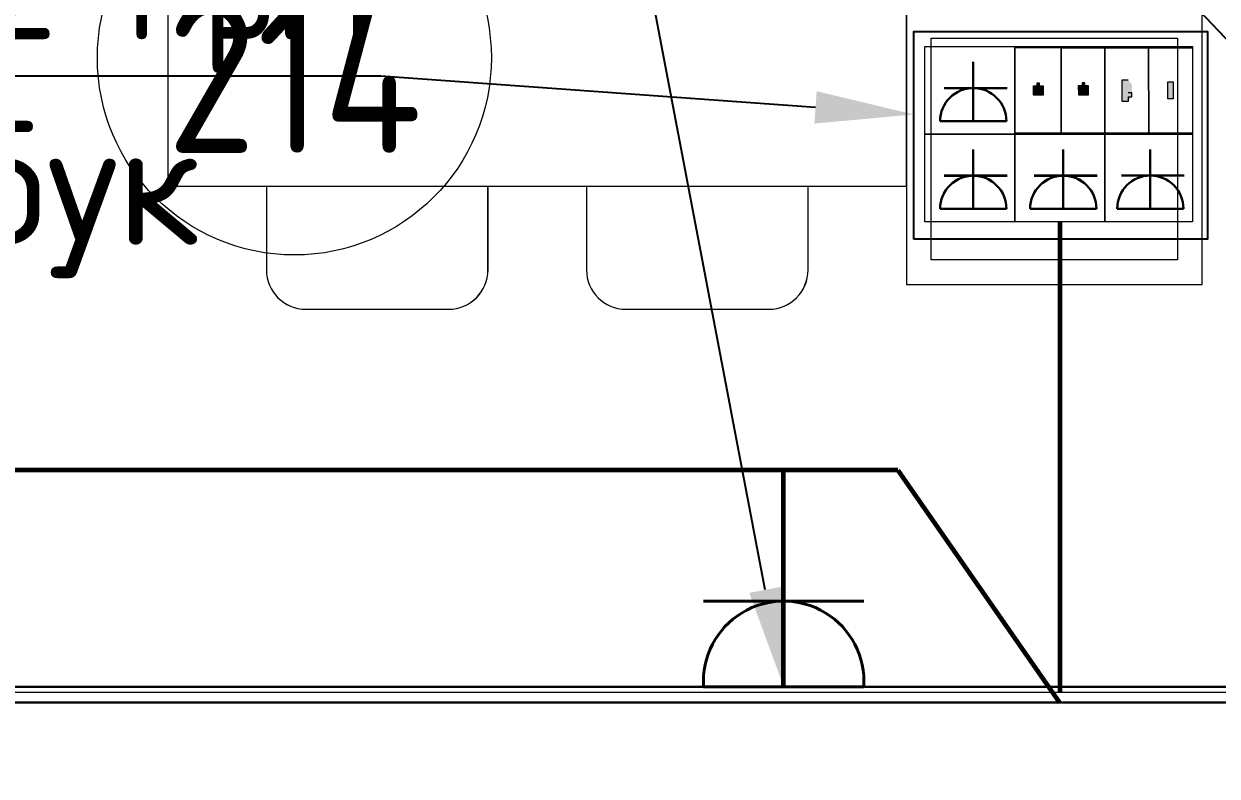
# Model space of a CAD drawing. Header units: millimetres. Extents: x -32 to 417638015, y -35 to 175284279.
# Drawn here: x 416937181 to 416939604, y 175240320 to 175241846 of the extents above; entities that cross this region are included whole.
import ezdxf
from ezdxf import colors
from ezdxf.entities.mleader import LeaderData, LeaderLine
from ezdxf.math import Vec2, Vec3

# ---------------------------------------------------------------- set-up
doc = ezdxf.new("R2010")
doc.units = ezdxf.units.MM
for name, color, linetype, lineweight in [('_ЭМ_В полу', 26, 'Кабель в трубе', 60), ('_ЭМ_гофра', 5, 'Continuous', 60), ('_ЭМ_ТХобщее_слой', 7, 'Continuous', 30), ('Аннотация', 7, 'Continuous', 18), ('Стены несущие', 7, 'Continuous', 30), ('Стены отделка', 7, 'Continuous', 30), ('Стены штриховка', 7, 'Continuous', 9), ('ТХ', 5, 'Continuous', 0), ('ШТРИХОВКА', 252, 'Continuous', 15), ('Электро', 250, 'Continuous', 25), ('ЭМ', 5, 'Continuous', 40), ('ЭОМ_Кабель для СУП', 150, 'Continuous', 9)]:
    doc.layers.add(name, color=color, linetype=linetype, lineweight=lineweight)
for name, color, linetype in [('_ЭМ_Надписи', 7, 'Continuous'), ('PDF _СС_розетки', 7, 'Continuous'), ('ВНУТРЯНКА', 1, 'Continuous'), ('ЭОМ_Лотки рабочие', 5, 'Continuous')]:
    doc.layers.add(name, color=color, linetype=linetype)
doc.layers.add('PDF _ЭОМ _розетки', color=7, linetype='Continuous', true_color=0xeb0000)
doc.layers.add('Линии', color=7, linetype='Continuous', lineweight=9, true_color=0x00a600)
doc.styles.add('ELine', font='txt.shx')
doc.styles.add('GOST Common', font='GOST_Common.ttf', dxfattribs={"width": 0.9, "height": 350})
doc.styles.add('ЭОМ', font='isocpeur.ttf', dxfattribs={"width": 0.85, "height": 250})
doc.linetypes.add('TRAY', pattern='A,12.119257,["_",ELine,S=4.5,R=90,X=0,Y=-1.555839],0.750382,["_",ELine,S=4.5,R=0,X=0,Y=-0.805849],1.314849,["_",ELine,S=4.5,R=0,X=0,Y=-0.805849],2.250029,["_",ELine,S=4.5,R=90,X=0,Y=-1.555839],13.565483', length=30)
doc.linetypes.add('Кабель в трубе', pattern='A,8,[133,ltypeshp.shx,S=1,R=0,X=10,Y=1.3],-3,[130,ltypeshp.shx,S=1.5,R=-45,X=-1.5,Y=0],8', length=19)

# ---------------------------------------------------------------- blocks, each defined once
blk = doc.blocks.new('Тх 2 этаж')
at = {"layer": 'ТХ', "color": 252, "true_color": 0x939598}
for points in [[(59523.2, 8830.7), (59523.2, 7630.7), (60123.2, 7630.7), (60123.2, 8830.7)], [(59523.2, 8830.7), (59523.2, 7630.7), (60123.2, 7630.7), (60123.2, 8830.7)], [(59523.2, 8630.7), (58023.2, 8630.7), (58023.2, 7830.7), (59523.2, 7830.7)], [(59523.2, 8630.7), (58023.2, 8630.7), (58023.2, 7830.7), (59523.2, 7830.7)], [(60073.2, 8130.7), (60073.2, 7680.7), (59573.2, 7680.7), (59573.2, 8130.7)], [(60073.2, 8130.7), (60073.2, 7680.7), (59573.2, 7680.7), (59573.2, 8130.7)]]:
    blk.add_lwpolyline(points, close=True, dxfattribs=at)
for points in [[(58223.2, 7830.7), (58223.2, 7660.7)], [(58223.2, 7830.7), (58223.2, 7660.7)], [(58673.2, 7660.7), (58673.2, 7830.7)], [(58673.2, 7660.7), (58673.2, 7830.7)], [(58873.2, 7830.7), (58873.2, 7660.7)], [(58873.2, 7830.7), (58873.2, 7660.7)], [(59323.2, 7660.7), (59323.2, 7830.7)], [(59323.2, 7660.7), (59323.2, 7830.7)], [(58303.2, 7580.7), (58593.2, 7580.7)], [(58303.2, 7580.7), (58593.2, 7580.7)], [(58953.2, 7580.7), (59243.2, 7580.7)], [(58953.2, 7580.7), (59243.2, 7580.7)]]:
    blk.add_lwpolyline(points, dxfattribs=at)
for centre, start, end in [((58303.2, 7660.7), 180, 270), ((58303.2, 7660.7), 180, 270), ((58593.2, 7660.7), 270, 0), ((58593.2, 7660.7), 270, 0), ((58953.2, 7660.7), 180, 270), ((58953.2, 7660.7), 180, 270), ((59243.2, 7660.7), 270, 0), ((59243.2, 7660.7), 270, 0)]:
    blk.add_arc(centre, 80, start, end, dxfattribs=at)
blk = doc.blocks.new('План 2 этажа')
at = {"layer": 'Линии', "color": 8}
blk.add_circle((52590.547, 10416.076), 400, dxfattribs=at)
at = {"layer": 'Стены несущие', "color": 8}
blk.add_line((55780.895, 9108.128), (49416.696, 9108.128), dxfattribs=at)
at = {"layer": 'Стены отделка', "color": 8, "lineweight": 9}
for p, q in [((55529.101, 9140.128), (49833.357, 9140.128)), ((55751.44, 9128.128), (49801.357, 9128.128))]:
    blk.add_line(p, q, dxfattribs=at)
at = {"layer": 'Стены штриховка', "color": 8}
blk.add_line((55531.117, 9138.128), (49831.357, 9138.128), dxfattribs=at)
at = {"layer": 'ЭОМ_Лотки рабочие'}
blk.add_blockref('Тх 2 этаж', (-5689.424, 2325.176), dxfattribs=at)
at = {"layer": 'Аннотация', "color": 8, "lineweight": 9, "insert": (52590.547, 10379.128), "char_height": 312.5, "width": 520.21112, "attachment_point": 5, "line_spacing_factor": 1.022766, "style": 'GOST Common'}
blk.add_mtext('214', dxfattribs=at)
blk = doc.blocks.new('_ЭМ_ТХ2_2ЭТАЖнов')
at = {"layer": 'ТХ', "color": 252, "true_color": 0x939598}
for points in [[(59647.8, 10822.2), (59647.8, 9622.2), (60247.8, 9622.2), (60247.8, 10822.2)], [(59647.8, 10822.2), (59647.8, 9622.2), (60247.8, 9622.2), (60247.8, 10822.2)], [(59647.8, 10622.2), (58147.8, 10622.2), (58147.8, 9822.2), (59647.8, 9822.2)], [(59647.8, 10622.2), (58147.8, 10622.2), (58147.8, 9822.2), (59647.8, 9822.2)], [(60197.8, 10122.2), (60197.8, 9672.2), (59697.8, 9672.2), (59697.8, 10122.2)], [(60197.8, 10122.2), (60197.8, 9672.2), (59697.8, 9672.2), (59697.8, 10122.2)]]:
    blk.add_lwpolyline(points, close=True, dxfattribs=at)
for points in [[(58347.8, 9822.2), (58347.8, 9652.2)], [(58347.8, 9822.2), (58347.8, 9652.2)], [(58797.8, 9652.2), (58797.8, 9822.2)], [(58797.8, 9652.2), (58797.8, 9822.2)], [(58997.8, 9822.2), (58997.8, 9652.2)], [(58997.8, 9822.2), (58997.8, 9652.2)], [(59447.8, 9652.2), (59447.8, 9822.2)], [(59447.8, 9652.2), (59447.8, 9822.2)], [(58427.8, 9572.2), (58717.8, 9572.2)], [(58427.8, 9572.2), (58717.8, 9572.2)], [(59077.8, 9572.2), (59367.8, 9572.2)], [(59077.8, 9572.2), (59367.8, 9572.2)]]:
    blk.add_lwpolyline(points, dxfattribs=at)
for centre, start, end in [((58427.8, 9652.2), 180, 270), ((58427.8, 9652.2), 180, 270), ((58717.8, 9652.2), 270, 0), ((58717.8, 9652.2), 270, 0), ((59077.8, 9652.2), 180, 270), ((59077.8, 9652.2), 180, 270), ((59367.8, 9652.2), 270, 0), ((59367.8, 9652.2), 270, 0)]:
    blk.add_arc(centre, 80, start, end, dxfattribs=at)
blk = doc.blocks.new('розетк для люка')
at = {"layer": 'ВНУТРЯНКА', "color": 5, "lineweight": 30, "ltscale": 100, "transparency": 33554687}
blk.add_line((-67.1, -58.8), (-67.1, 69), dxfattribs=at)
at = {"layer": 'Электро', "color": 5, "lineweight": 30, "transparency": 33554687}
for p, q in [((0, 67.3), (0, -67.3)), ((0, 0), (-120.1, 0))]:
    blk.add_line(p, q, dxfattribs=at)
blk.add_ellipse((0.1, 0), major_axis=(47.6, 47.6), ratio=1, start_param=0.787621, end_param=3.924768, dxfattribs=at)
blk = doc.blocks.new('Люк на 6 мест')
h = blk.add_hatch(color=256)
h.dxf.hatch_style = 1
h.paths.add_polyline_path([(-284.6, 515.7), (-284.6, 526.8), (-319.2, 527), (-319.2, 515.9)])
h = blk.add_hatch(color=256)
h.dxf.hatch_style = 1
h.paths.add_polyline_path([(-323.7, 435.1), (-323.7, 435.1), (-313, 442.8), (-289.1, 442.7), (-279.4, 435), (-279.4, 435), (-279.3, 422.8), (-323.6, 422.8)])
h = blk.add_hatch(color=256)
h.dxf.hatch_style = 1
h.paths.add_polyline_path([(-311.7, 334.8), (-311.7, 341.7), (-317.2, 341.7), (-317.3, 347.2), (-311.8, 347.2), (-311.8, 354.1), (-292.5, 354.1), (-292.5, 334.9)])
h = blk.add_hatch(color=256)
h.dxf.hatch_style = 1
h.paths.add_polyline_path([(-311.3, 243.2), (-311.3, 250.1), (-316.8, 250.1), (-316.8, 255.6), (-311.3, 255.6), (-311.3, 262.4), (-292, 262.5), (-292, 243.2)])
for p, q in [((-289.1, 442.7), (-296.8, 442.7)), ((-296.8, 442.7), (-296.8, 435)), ((-289.1, 435), (-289.1, 442.7)), ((-323.6, 422.8), (-323.7, 435.1)), ((-323.7, 435.1), (-323.7, 435.1)), ((-279.3, 422.8), (-323.6, 422.8)), ((-289.1, 435), (-279.4, 435)), ((-279.4, 435), (-279.3, 422.8))]:
    blk.add_line(p, q)
for points in [[(-215.5, 477.1), (-388.3, 476.8), (-388.3, 565.7), (-215.5, 566)], [(-284.6, 526.8), (-284.6, 515.7), (-319.2, 515.9), (-319.2, 527)], [(-215.5, 388.2), (-388.3, 387.9), (-388.3, 476.8), (-215.5, 477.1)], [(-215.5, 299.3), (-388.3, 299), (-388.3, 387.9), (-215.5, 388.2)], [(-215.8, 205.5), (-388.7, 205.1), (-388.3, 299), (-215.5, 299.3)]]:
    blk.add_lwpolyline(points, close=True)
for points in [[(-311.8, 347.2), (-317.3, 347.2), (-317.2, 341.7), (-311.7, 341.7)], [(-311.8, 347.2), (-311.8, 354.1), (-292.5, 354.1)], [(-292.5, 354.1), (-292.5, 334.9), (-311.7, 334.8), (-311.7, 341.7)], [(-311.3, 255.6), (-316.8, 255.6), (-316.8, 250.1), (-311.3, 250.1)], [(-292, 262.5), (-292, 243.2), (-311.3, 243.2), (-311.3, 250.1)], [(-311.3, 255.6), (-311.3, 262.4), (-292, 262.5)]]:
    blk.add_lwpolyline(points)
at = {"layer": 'PDF _СС_розетки', "linetype": 'Continuous', "lineweight": 20, "transparency": 33554687}
for points in [[(-391.2, 566), (-213.4, 566), (-213.4, 388.2), (-391.2, 388.2)], [(-391.2, 388.2), (-213.4, 388.2), (-213.4, 205.3), (-391.2, 205.3)], [(-391.2, 388.2), (-213.4, 388.2), (-213.4, 205.3), (-391.2, 205.3)], [(-391.2, 205.3), (-213.4, 205.3), (-213.4, 22.4), (-391.2, 22.4)]]:
    blk.add_lwpolyline(points, close=True, dxfattribs=at)
at = {"layer": 'PDF _ЭОМ _розетки', "color": 3, "linetype": 'Continuous', "lineweight": 25, "transparency": 33554687}
blk.add_lwpolyline([(0, 0), (-421.6, 0), (-421.6, 596.5), (0, 596.5)], close=True, dxfattribs=at)
at = {"layer": 'PDF _ЭОМ _розетки', "color": 7, "linetype": 'Continuous', "lineweight": 20, "transparency": 33554687}
for points in [[(-35.6, 388.2), (-213.4, 388.2), (-213.4, 566), (-35.6, 566)], [(-35.6, 205.3), (-213.4, 205.3), (-213.4, 388.2), (-35.6, 388.2)], [(-35.6, 22.4), (-213.4, 22.4), (-213.4, 205.3), (-35.6, 205.3)]]:
    blk.add_lwpolyline(points, close=True, dxfattribs=at)
at = {"layer": 'ВНУТРЯНКА', "color": 5, "lineweight": 30, "ltscale": 100, "transparency": 33554687}
for p, q in [((-129, 244.7), (-129, 372.6)), ((-128.8, 244.7), (-128.8, 372.6)), ((-306.8, 61.8), (-306.8, 189.7)), ((-306.6, 61.8), (-306.6, 189.7)), ((-128.8, 61.8), (-128.8, 189.7))]:
    blk.add_line(p, q, dxfattribs=at)
at = {"layer": 'ВНУТРЯНКА', "color": 1, "lineweight": 30, "ltscale": 100, "transparency": 33554687}
blk.add_line((-129, 61.8), (-129, 189.7), dxfattribs=at)
at = {"layer": 'Электро', "color": 5, "lineweight": 30, "transparency": 33554687}
for p, q in [((-61.9, 370.8), (-61.9, 236.3)), ((-61.7, 370.8), (-61.7, 236.3)), ((-61.9, 303.6), (-181.9, 303.6)), ((-61.7, 303.6), (-181.8, 303.6)), ((-239.5, 188), (-239.5, 53.4)), ((-61.7, 188), (-61.7, 53.4)), ((-239.7, 120.7), (-359.7, 120.7)), ((-239.5, 120.7), (-359.6, 120.7)), ((-61.7, 120.7), (-181.8, 120.7))]:
    blk.add_line(p, q, dxfattribs=at)
at = {"layer": 'Электро', "color": 1, "lineweight": 30, "transparency": 33554687}
for p, q in [((-239.7, 188), (-239.7, 53.4)), ((-61.9, 188), (-61.9, 53.4)), ((-61.9, 120.7), (-181.9, 120.7))]:
    blk.add_line(p, q, dxfattribs=at)
at = {"layer": 'Электро', "color": 5, "lineweight": 30, "transparency": 33554687}
for centre in [(-61.7, 303.6), (-61.6, 303.6), (-239.5, 120.7), (-239.4, 120.7), (-61.6, 120.7)]:
    blk.add_ellipse(centre, major_axis=(47.6, 47.6), ratio=1, start_param=0.787621, end_param=3.924768, dxfattribs=at)
at = {"layer": 'Электро', "color": 1, "lineweight": 30, "transparency": 33554687}
blk.add_ellipse((-61.7, 120.7), major_axis=(47.6, 47.6), ratio=1, start_param=0.787621, end_param=3.924768, dxfattribs=at)
at = {"color": 5, "linetype": 'TRAY', "lineweight": 53, "transparency": 33554687}
blk.add_blockref('розетк для люка', (-61.9, 480.3), dxfattribs=at)
blk = doc.blocks.new('1м розетка IP20')
at = {"layer": 'ЭМ', "color": 5}
for p, q in [((-10.5, 162.7), (-10.5, -162.7)), ((163.1, 162.7), (163.1, -162.7)), ((-10.5, 0), (315.5, 0))]:
    blk.add_line(p, q, dxfattribs=at)
blk.add_arc((0, 0), 163.1, 266.3196, 93.6804, dxfattribs=at)

msp = doc.modelspace()

# ---------------------------------------------------------------- block references
at = {"layer": 'ШТРИХОВКА'}
msp.add_blockref('План 2 этажа', (416885140, 175231360.9), dxfattribs=at)

# ---------------------------------------------------------------- next in the draw order: linework, layer by layer
at = {"layer": '_ЭМ_В полу', "ltscale": 25}
msp.add_lwpolyline([(416939285.1, 175241444.4), (416939285.1, 175240489)], dxfattribs=at)
at = {"layer": '_ЭМ_гофра', "linetype": 'ByBlock'}
for points in [[(416938955.7, 175240940.3), (416935081.3, 175240940.3), (416935081.3, 175241987.2), (416933923.5, 175241987.1), (416933923.5, 175241987.1)], [(416938724.1, 175240501), (416938724.1, 175240940.3)], [(416938955.7, 175240940.3), (416939284.2, 175240469)]]:
    msp.add_lwpolyline(points, dxfattribs=at)

# ---------------------------------------------------------------- next in the draw order: block references
at = {"layer": '_ЭМ_ТХобщее_слой', "lineweight": 50}
msp.add_blockref('_ЭМ_ТХ2_2ЭТАЖнов', (416879325.9, 175231694.6), dxfattribs=at)
at = {"layer": 'ЭМ', "rotation": 90.00000000000914}
msp.add_blockref('1м розетка IP20', (416938724.1, 175240511.5), dxfattribs=at)
at = {"layer": 'ЭОМ_Кабель для СУП', "color": 217, "linetype": 'ByBlock', "lineweight": 40, "true_color": 0x93278f, "transparency": 33554687, "rotation": 270}
msp.add_blockref('Люк на 6 мест', (416938988.3, 175241408.9), dxfattribs=at)

# ---------------------------------------------------------------- next in the draw order: leaders
at = {"layer": '_ЭМ_Надписи', "color": 7, "ltscale": 5}
ml = msp.add_multileader_mtext('Standard', dxfattribs=at)
ml.set_content('{\\fGOST Common|b0|i0|c204|p34;\\W0.9;\\C256;2ЩРС-2\\fISOCPEUR|b0|i0|c204|p34;\\W0.85; Гр.4 Резерв\\P\\fGOST Common|b0|i0|c0|p34;\\W0.9;h=0.3\\fGOST Common|b0|i0|c204|p34;м}', color=1, style='ЭОМ')
ml.set_leader_properties()
ml.build(insert=Vec2(0, 0))
ml.multileader.update_dxf_attribs({"text_left_attachment_type": 6, "text_right_attachment_type": 6, "dogleg_length": 0, "arrow_head_size": 200})
ctx = ml.context
ctx.base_point, ctx.char_height, ctx.arrow_head_size, ctx.landing_gap_size, ctx.plane_origin = Vec3(416942381.3, 175238904.7, -64.3), 250, 200, 0, Vec3(416915905.6, 175256409.7, -64.3)
ctx.left_attachment, ctx.right_attachment = 6, 6
notes = []
notes.append((ctx, [(0, (1, 1, 0), (416942381.3, 175238904.7, -64.3), (1, 0), 0, [(1, [(416938724.1, 175240501, -64.3), (416938184.3, 175243332.6, -64.3)], 0, [])])]))
ctx.mtext.insert, ctx.mtext.width, ctx.mtext.defined_height, ctx.mtext.flow_direction = Vec3(416942381.3, 175239204.7, -64.3), 2273.288, 545.6, 5
ml = msp.add_multileader_mtext('Standard', dxfattribs=at)
ml.set_content('{\\fGOST Common|b0|i0|c0|p34;\\W0.9;\\C256;2\\fGOST Common|b0|i0|c204|p34;ЩРС-2\\fISOCPEUR|b0|i0|c204|p34;\\W0.85; Гр.4\\P\\W1;\\C0; ноутбук}', color=1, style='ЭОМ')
ml.set_leader_properties()
ml.build(insert=Vec2(0, 0))
ml.multileader.update_dxf_attribs({"text_left_attachment_type": 6, "text_right_attachment_type": 6, "dogleg_length": 0, "arrow_head_size": 200})
ctx = ml.context
ctx.base_point, ctx.char_height, ctx.arrow_head_size, ctx.landing_gap_size, ctx.plane_origin = Vec3(416936233.6, 175241739.6, -64.3), 250, 200, 0, Vec3(416916861.4, 175250093.2, -64.3)
ctx.left_attachment, ctx.right_attachment = 6, 6
notes.append((ctx, [(1, (1, 1, 0), (416937906.1, 175241739.6, -64.3), (-1, 0), 0, [(0, [(416938988.3, 175241662.1, -64.3)], 0, [])])]))
ctx.mtext.insert, ctx.mtext.width, ctx.mtext.defined_height, ctx.mtext.flow_direction = Vec3(416936233.6, 175242064.6, -64.3), 2073.809, 545.6, 5
for ctx, leaders in notes:
    for number, flags, end, landing, length, lines in leaders:
        leader = LeaderData()
        leader.index, (leader.has_last_leader_line, leader.has_dogleg_vector, leader.attachment_direction) = number, flags
        leader.last_leader_point, leader.dogleg_vector, leader.dogleg_length = Vec3(end), Vec3(landing), length
        for number, points, colour, breaks in lines:
            line = LeaderLine()
            line.index, line.vertices, line.color, line.breaks = number, Vec3.list(points), colors.encode_raw_color(colour), breaks
            leader.lines.append(line)
        ctx.leaders.append(leader)

doc.saveas('drawing.dxf')
